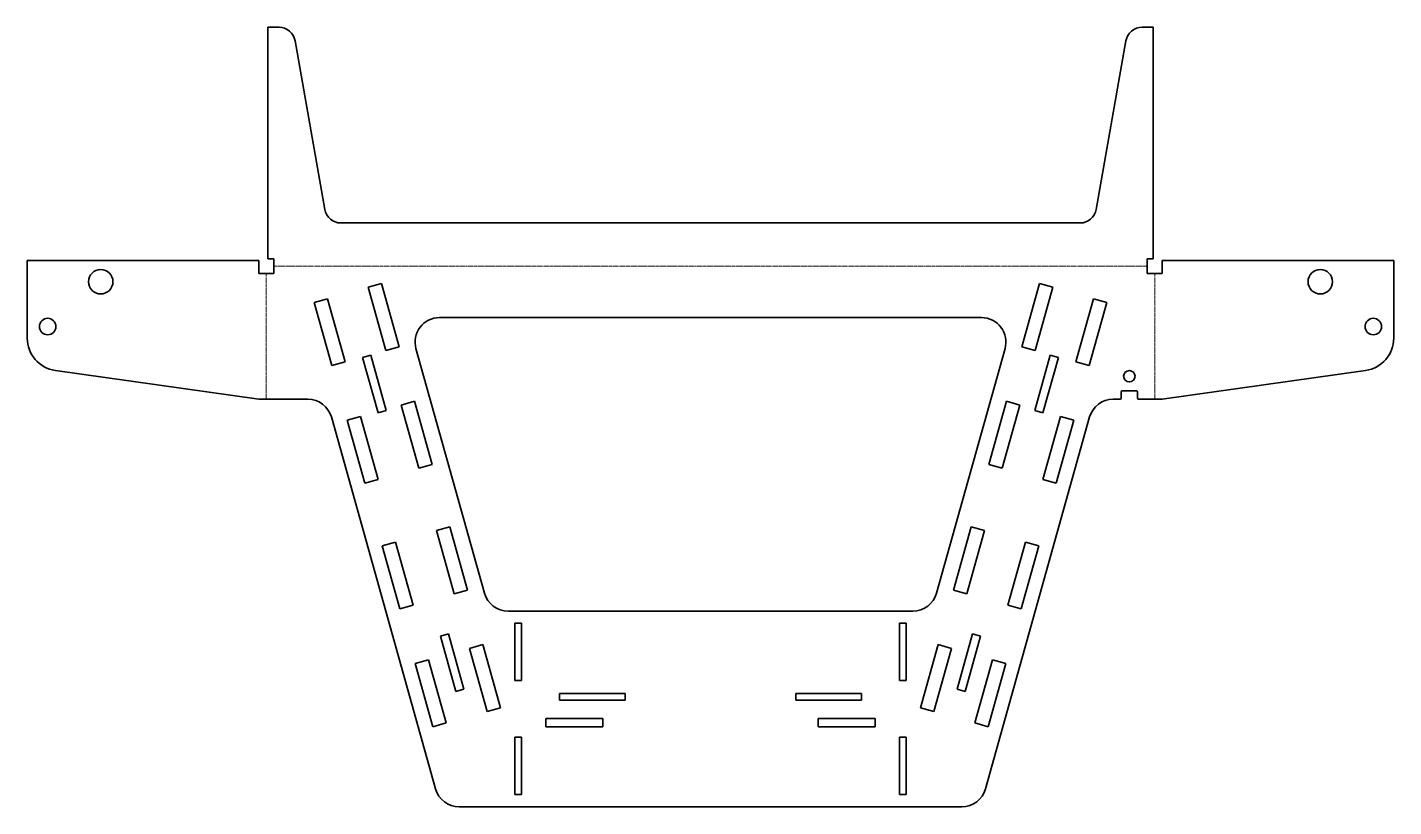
# Model space of a CAD drawing. Header units: millimetres. Extents: x 0 to 838, y 0 to 478.
import ezdxf

# ---------------------------------------------------------------- set-up
doc = ezdxf.new("R2010")
doc.units = ezdxf.units.MM
doc.linetypes.add('Chain', pattern=[13.68, 9.12, -1.14, 2.28, -1.14])
doc.layers.add('SIMUMAK Bend Centerline (ISO)', color=7, linetype='Chain', lineweight=9)
doc.layers.add('SIMUMAK Visible (ISO)', color=7, linetype='Continuous', lineweight=35)

# ---------------------------------------------------------------- blocks, each defined once
blk = doc.blocks.new('SIL-026-CCAS-02_Sheet_4_SIL-026-CCAS-02 (Desplegada)')
at = {"layer": 'SIMUMAK Bend Centerline (ISO)', "ltscale": 0.263158}
for p, q in [((-285.28, -40.48), (-285.28, 36.52)), ((-280.76, 41.04), (254.84, 41.04)), ((259.36, -40.48), (259.36, 36.52))]:
    blk.add_line(p, q, dxfattribs=at)
at = {"layer": 'SIMUMAK Visible (ISO)'}
for p, q in [((-284.26, 187.57), (-284.26, 45.57)), ((-284.26, 187.57), (-277.51, 187.57)), ((251.59, 187.57), (258.34, 187.57)), ((258.34, 187.57), (258.34, 45.57)), ((-249.42, 75.83), (-267.66, 179.3)), ((241.74, 179.3), (223.5, 75.83)), ((213.65, 67.57), (-239.57, 67.57)), ((-431.81, 44.52), (-431.81, -3.1)), ((-289.81, 44.52), (-431.81, 44.52)), ((-289.81, 36.52), (-289.81, 44.52)), ((-280.76, 45.57), (-284.26, 45.57)), ((-280.76, 36.52), (-280.76, 45.57)), ((254.84, 45.57), (254.84, 36.52)), ((258.34, 45.57), (254.84, 45.57)), ((263.89, 44.52), (263.89, 36.52)), ((263.89, 44.52), (405.89, 44.52)), ((405.89, -3.1), (405.89, 44.52)), ((-280.76, 36.52), (-289.81, 36.52)), ((263.89, 36.52), (254.84, 36.52)), ((-222.8, 28.1), (-214.62, 30.39)), ((-211.96, -10.61), (-222.8, 28.1)), ((-214.62, 30.39), (-203.78, -8.32)), ((177.86, -8.32), (188.7, 30.39)), ((196.88, 28.1), (186.04, -10.61)), ((188.7, 30.39), (196.88, 28.1)), ((-256.02, 18.8), (-247.84, 21.09)), ((-245.18, -19.92), (-256.02, 18.8)), ((-247.84, 21.09), (-237, -17.62)), ((211.08, -17.62), (221.92, 21.09)), ((230.1, 18.8), (219.26, -19.92)), ((221.92, 21.09), (230.1, 18.8)), ((153.16, 9.52), (-179.08, 9.52)), ((-203.78, -8.32), (-211.96, -10.61)), ((186.04, -10.61), (177.86, -8.32)), ((-226.28, -15.02), (-221.27, -13.62)), ((-216.81, -48.92), (-226.28, -15.02)), ((-221.27, -13.62), (-211.8, -47.52)), ((-151.53, -159.53), (-193.53, -9.53)), ((167.61, -9.53), (125.61, -159.53)), ((185.89, -47.52), (195.35, -13.62)), ((200.36, -15.02), (190.89, -48.92)), ((195.35, -13.62), (200.36, -15.02)), ((-414.6, -22.91), (-289.81, -40.48)), ((-237, -17.62), (-245.18, -19.92)), ((219.26, -19.92), (211.08, -17.62)), ((263.89, -40.48), (388.68, -22.91)), ((-289.81, -40.48), (-259.84, -40.48)), ((-202.58, -44.12), (-194.39, -41.83)), ((-194.39, -41.83), (-183.55, -80.54)), ((157.63, -80.54), (168.47, -41.83)), ((168.47, -41.83), (176.66, -44.12)), ((233.92, -40.48), (238.34, -40.48)), ((238.84, -39.98), (238.84, -35.98)), ((239.34, -35.48), (248.34, -35.48)), ((248.84, -35.98), (248.84, -39.98)), ((249.34, -40.48), (263.89, -40.48)), ((-211.8, -47.52), (-216.81, -48.92)), ((-191.74, -82.84), (-202.58, -44.12)), ((176.66, -44.12), (165.82, -82.84)), ((190.89, -48.92), (185.89, -47.52)), ((-245.39, -51.44), (-181.53, -279.53)), ((-235.8, -53.43), (-227.62, -51.13)), ((-224.96, -92.14), (-235.8, -53.43)), ((-227.62, -51.13), (-216.78, -89.85)), ((155.61, -279.53), (219.47, -51.44)), ((190.86, -89.85), (201.7, -51.13)), ((209.88, -53.43), (199.04, -92.14)), ((201.7, -51.13), (209.88, -53.43)), ((-183.55, -80.54), (-191.74, -82.84)), ((165.82, -82.84), (157.63, -80.54)), ((-216.78, -89.85), (-224.96, -92.14)), ((199.04, -92.14), (190.86, -89.85)), ((-181.01, -121.16), (-172.82, -118.87)), ((-170.17, -159.87), (-181.01, -121.16)), ((-172.82, -118.87), (-161.98, -157.58)), ((136.06, -157.58), (146.9, -118.87)), ((155.09, -121.16), (144.25, -159.87)), ((146.9, -118.87), (155.09, -121.16)), ((-214.23, -130.46), (-206.04, -128.17)), ((-203.39, -169.17), (-214.23, -130.46)), ((-206.04, -128.17), (-195.21, -166.88)), ((169.29, -166.88), (180.13, -128.17)), ((188.31, -130.46), (177.47, -169.17)), ((180.13, -128.17), (188.31, -130.46)), ((-161.98, -157.58), (-170.17, -159.87)), ((144.25, -159.87), (136.06, -157.58)), ((-195.21, -166.88), (-203.39, -169.17)), ((177.47, -169.17), (169.29, -166.88)), ((-137.08, -170.48), (111.16, -170.48)), ((-133.01, -177.88), (-128.91, -177.88)), ((-133.01, -213.08), (-133.01, -177.88)), ((-128.91, -177.88), (-128.91, -213.08)), ((102.99, -177.88), (107.09, -177.88)), ((102.99, -213.08), (102.99, -177.88)), ((107.09, -177.88), (107.09, -213.08)), ((-178.57, -185.89), (-173.56, -184.49)), ((-169.1, -219.8), (-178.57, -185.89)), ((-173.56, -184.49), (-164.1, -218.4)), ((-160.79, -193.38), (-152.6, -191.09)), ((-152.6, -191.09), (-141.76, -229.8)), ((115.84, -229.8), (126.68, -191.09)), ((126.68, -191.09), (134.87, -193.38)), ((138.18, -218.4), (147.64, -184.49)), ((152.65, -185.89), (143.18, -219.8)), ((147.64, -184.49), (152.65, -185.89)), ((-194.01, -202.69), (-185.82, -200.39)), ((-185.82, -200.39), (-174.98, -239.11)), ((-149.95, -232.1), (-160.79, -193.38)), ((134.87, -193.38), (124.03, -232.1)), ((149.06, -239.11), (159.9, -200.39)), ((159.9, -200.39), (168.09, -202.69)), ((-183.17, -241.4), (-194.01, -202.69)), ((168.09, -202.69), (157.25, -241.4)), ((-128.91, -213.08), (-133.01, -213.08)), ((107.09, -213.08), (102.99, -213.08)), ((-164.1, -218.4), (-169.1, -219.8)), ((-105.56, -221.03), (-65.36, -221.03)), ((-105.56, -225.13), (-105.56, -221.03)), ((-65.36, -225.13), (-105.56, -225.13)), ((-65.36, -221.03), (-65.36, -225.13)), ((39.44, -221.03), (79.64, -221.03)), ((39.44, -225.13), (39.44, -221.03)), ((79.64, -225.13), (39.44, -225.13)), ((79.64, -221.03), (79.64, -225.13)), ((143.18, -219.8), (138.18, -218.4)), ((-141.76, -229.8), (-149.95, -232.1)), ((124.03, -232.1), (115.84, -229.8)), ((-174.98, -239.11), (-183.17, -241.4)), ((-113.91, -241.53), (-113.91, -236.33)), ((-113.91, -236.33), (-78.91, -236.33)), ((-78.91, -241.53), (-113.91, -241.53)), ((-78.91, -236.33), (-78.91, -241.53)), ((52.99, -236.33), (87.99, -236.33)), ((52.99, -241.53), (52.99, -236.33)), ((87.99, -241.53), (52.99, -241.53)), ((87.99, -236.33), (87.99, -241.53)), ((157.25, -241.4), (149.06, -239.11)), ((-133.01, -247.88), (-128.91, -247.88)), ((-133.01, -283.08), (-133.01, -247.88)), ((-128.91, -247.88), (-128.91, -283.08)), ((102.99, -247.88), (107.09, -247.88)), ((102.99, -283.08), (102.99, -247.88)), ((107.09, -247.88), (107.09, -283.08)), ((-128.91, -283.08), (-133.01, -283.08)), ((107.09, -283.08), (102.99, -283.08)), ((-167.08, -290.48), (141.16, -290.48))]:
    blk.add_line(p, q, dxfattribs=at)
for centre, radius in [((-386.81, 31.52), 7.5), ((360.89, 31.52), 7.5), ((-419.31, 4.02), 5.05), ((393.39, 4.02), 5.05), ((243.84, -26.48), 3.5)]:
    blk.add_circle(centre, radius, dxfattribs=at)
at = {"layer": 'SIMUMAK Visible (ISO)', "extrusion": (0, 0, -1)}
for centre, radius, start, end in [((277.51, 177.57), 10, 90, 170), ((-251.59, 177.57), 10, 10, 90), ((411.81, -3.1), 20, 278.01709, 360), ((-385.89, -3.1), 20, 180, 261.98291), ((-238.34, -39.98), 0.5, 180, 270), ((-249.34, -39.98), 0.5, 270, 0), ((167.08, -275.48), 15, 270, 344.35775), ((-141.16, -275.48), 15, 195.64225, 270)]:
    blk.add_arc(centre, radius, start, end, dxfattribs=at)
at = {"layer": 'SIMUMAK Visible (ISO)'}
for centre, radius, start, end in [((-239.57, 77.57), 10, 190, 270), ((213.65, 77.57), 10, 270, 350), ((-179.08, -5.48), 15, 90, 195.64225), ((153.16, -5.48), 15, 344.35775, 90), ((-259.84, -55.48), 15, 15.64225, 90), ((233.92, -55.48), 15, 90, 164.35775), ((239.34, -35.98), 0.5, 90, 180), ((248.34, -35.98), 0.5, 0, 90), ((-137.08, -155.48), 15, 195.64225, 270), ((111.16, -155.48), 15, 270, 344.35775)]:
    blk.add_arc(centre, radius, start, end, dxfattribs=at)

msp = doc.modelspace()

# ---------------------------------------------------------------- block references
msp.add_blockref('SIL-026-CCAS-02_Sheet_4_SIL-026-CCAS-02 (Desplegada)', (431.81, 290.48))

doc.saveas('drawing.dxf')
